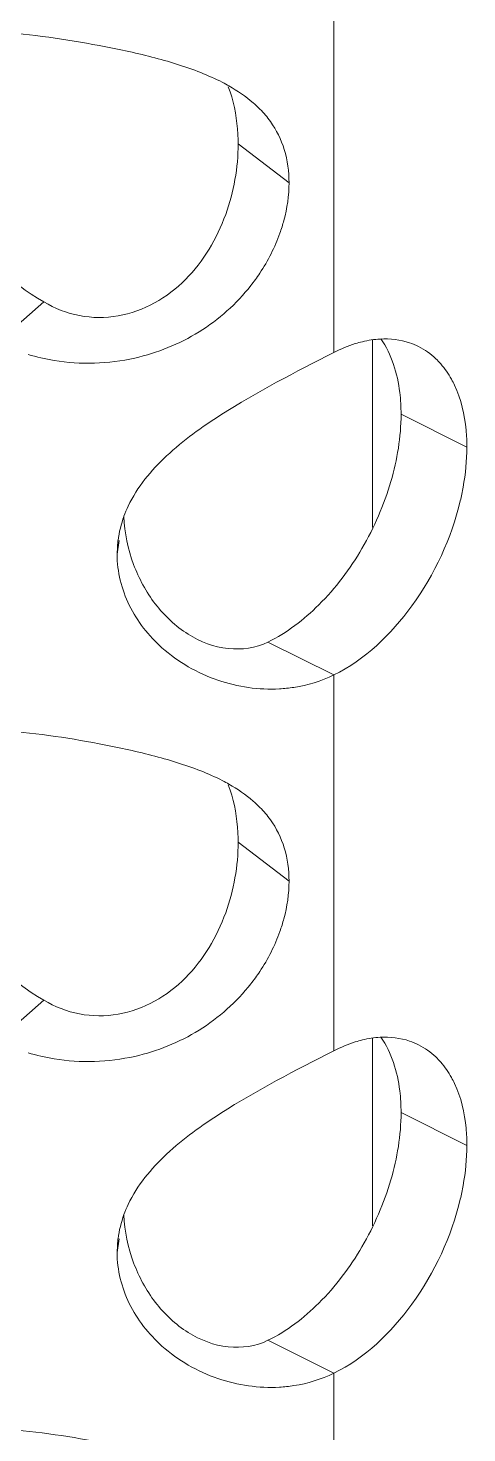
# Model space of a CAD drawing. Header units: millimetres. Extents: x 1177 to 4147, y 93 to 2194.
# Drawn here: x 2701.09 to 2706.04, y 876.48 to 892.32 of the extents above; entities that cross this region are included whole.
import ezdxf

# ---------------------------------------------------------------- set-up
doc = ezdxf.new("R2010")
doc.units = ezdxf.units.MM
doc.header["$LTSCALE"] = 0.1
doc.layers.get('0').update_dxf_attribs({"lineweight": 13})
doc.layers.add('标注', color=251, linetype='Continuous', lineweight=9)

# ---------------------------------------------------------------- blocks, each defined once
blk = doc.blocks.new('02')
for p, q in [((4632.76, 860.79), (4632.76, 866.844)), ((4632.76, 849.54), (4632.76, 855.594)), ((4632.76, 838.29), (4632.76, 844.344))]:
    blk.add_line(p, q)
at = {"layer": '标注'}
for p, q in [((4631.219, 864.152), (4632.039, 863.524)), ((4628.091, 861.605), (4627.348, 860.954)), ((4633.383, 857.969), (4633.383, 860.988)), ((4633.843, 859.794), (4634.903, 859.264)), ((4629.284, 857.762), (4629.27, 857.539)), ((4629.301, 857.76), (4629.27, 857.539)), ((4631.7, 856.125), (4632.76, 855.594)), ((4631.219, 852.902), (4632.039, 852.274)), ((4628.091, 850.355), (4627.348, 849.704)), ((4633.383, 846.719), (4633.383, 849.738)), ((4633.383, 846.719), (4633.383, 849.738)), ((4633.843, 848.544), (4634.903, 848.014)), ((4633.843, 848.544), (4634.903, 848.014)), ((4629.284, 846.512), (4629.27, 846.289)), ((4629.284, 846.512), (4629.27, 846.289)), ((4629.301, 846.51), (4629.27, 846.289)), ((4629.301, 846.51), (4629.27, 846.289)), ((4631.7, 844.875), (4632.76, 844.344)), ((4631.7, 844.875), (4632.76, 844.344))]:
    blk.add_line(p, q, dxfattribs=at)
for centre in [(4631.209, 857.484), (4631.209, 846.234), (4631.209, 846.234)]:
    blk.add_arc(centre, 1.946, 154.753, 159.9756, dxfattribs=at)
for points, knots in [([(4630.617, 865.299), (4630.361, 865.4), (4629.819, 865.564), (4628.729, 865.796), (4627.896, 865.917), (4627.348, 865.954)], [0, 0, 0, 0, 0.246985, 0.506558, 1, 1, 1, 1]), ([(4631.072, 865.084), (4631.037, 865.104), (4630.889, 865.184), (4630.735, 865.252), (4630.617, 865.299)], [0, 0, 0, 0, 0.243279, 1, 1, 1, 1]), ([(4631.219, 864.152), (4631.219, 864.233), (4631.207, 864.545), (4631.143, 864.856), (4631.06, 865.072)], [0, 0, 0, 0, 0.25883, 1, 1, 1, 1]), ([(4631.571, 864.71), (4631.536, 864.746), (4631.383, 864.888), (4631.209, 865.006), (4631.072, 865.084)], [0, 0, 0, 0, 0.242896, 1, 1, 1, 1]), ([(4626.196, 864.648), (4626.196, 864.049), (4626.617, 862.813), (4627.539, 861.918), (4628.091, 861.605)], [0, 0, 0, 0, 0.485697, 1, 1, 1, 1]), ([(4632.039, 863.524), (4632.039, 863.704), (4631.993, 864.056), (4631.837, 864.375), (4631.738, 864.512)], [0, 0, 0, 0, 0.516274, 1, 1, 1, 1]), ([(4628.091, 861.605), (4628.266, 861.498), (4628.66, 861.345), (4629.293, 861.344), (4629.891, 861.56), (4630.554, 862.072), (4631.079, 862.968), (4631.219, 863.767), (4631.219, 864.152)], [0, 0, 0, 0, 0.126239, 0.253462, 0.381711, 0.510421, 0.762592, 1, 1, 1, 1]), ([(4631.892, 862.712), (4631.916, 862.78), (4631.998, 863.043), (4632.039, 863.32), (4632.039, 863.524)], [0, 0, 0, 0, 0.259472, 1, 1, 1, 1]), ([(4631.423, 861.867), (4631.474, 861.931), (4631.663, 862.193), (4631.812, 862.485), (4631.892, 862.712)], [0, 0, 0, 0, 0.253493, 1, 1, 1, 1]), ([(4629.554, 860.7), (4629.917, 860.782), (4630.624, 861.066), (4631.193, 861.574), (4631.423, 861.867)], [0, 0, 0, 0, 0.500039, 1, 1, 1, 1]), ([(4633.22, 860.964), (4633.182, 860.955), (4633.024, 860.911), (4632.871, 860.847), (4632.76, 860.79)], [0, 0, 0, 0, 0.240401, 1, 1, 1, 1]), ([(4634.124, 860.886), (4634.078, 860.909), (4633.883, 860.991), (4633.666, 861.016), (4633.507, 861.007)], [0, 0, 0, 0, 0.244197, 1, 1, 1, 1]), ([(4633.843, 859.794), (4633.843, 859.911), (4633.82, 860.333), (4633.692, 860.759), (4633.519, 861.011)], [0, 0, 0, 0, 0.277223, 1, 1, 1, 1]), ([(4627.836, 860.758), (4627.973, 860.717), (4628.535, 860.585), (4629.131, 860.605), (4629.554, 860.7)], [0, 0, 0, 0, 0.247904, 1, 1, 1, 1]), ([(4632.76, 860.79), (4632.143, 860.476), (4631.2, 859.989), (4630.058, 859.179), (4629.594, 858.621), (4629.449, 858.314)], [0, 0, 0, 0, 0.495433, 0.757141, 1, 1, 1, 1]), ([(4634.483, 860.606), (4634.457, 860.635), (4634.352, 860.745), (4634.225, 860.835), (4634.124, 860.886)], [0, 0, 0, 0, 0.255757, 1, 1, 1, 1]), ([(4634.703, 860.265), (4634.688, 860.296), (4634.627, 860.417), (4634.549, 860.53), (4634.483, 860.606)], [0, 0, 0, 0, 0.259078, 1, 1, 1, 1]), ([(4634.903, 859.264), (4634.903, 859.356), (4634.888, 859.697), (4634.81, 860.039), (4634.703, 860.265)], [0, 0, 0, 0, 0.270179, 1, 1, 1, 1]), ([(4631.7, 856.125), (4632.004, 856.273), (4632.586, 856.722), (4633.258, 857.619), (4633.716, 858.671), (4633.843, 859.429), (4633.843, 859.794)], [0, 0, 0, 0, 0.229092, 0.487552, 0.752826, 1, 1, 1, 1]), ([(4634.797, 858.398), (4634.814, 858.471), (4634.874, 858.756), (4634.903, 859.048), (4634.903, 859.264)], [0, 0, 0, 0, 0.259711, 1, 1, 1, 1]), ([(4632.76, 855.594), (4633.263, 855.84), (4634.147, 856.699), (4634.654, 857.794), (4634.797, 858.398)], [0, 0, 0, 0, 0.474199, 1, 1, 1, 1]), ([(4629.27, 857.539), (4629.27, 857.258), (4629.414, 856.683), (4629.778, 856.225), (4629.993, 856.033)], [0, 0, 0, 0, 0.492878, 1, 1, 1, 1]), ([(4629.536, 857.375), (4629.62, 857.148), (4629.853, 856.717), (4630.379, 856.22), (4631.037, 855.961), (4631.505, 856.03), (4631.7, 856.125)], [0, 0, 0, 0, 0.26133, 0.51967, 0.766766, 1, 1, 1, 1]), ([(4629.993, 856.033), (4630.252, 855.801), (4630.86, 855.452), (4631.552, 855.352), (4631.885, 855.37)], [0, 0, 0, 0, 0.510314, 1, 1, 1, 1]), ([(4631.885, 855.37), (4631.962, 855.375), (4632.263, 855.406), (4632.559, 855.495), (4632.76, 855.594)], [0, 0, 0, 0, 0.256926, 1, 1, 1, 1]), ([(4630.617, 854.049), (4630.361, 854.15), (4629.819, 854.314), (4628.729, 854.546), (4627.896, 854.667), (4627.348, 854.704)], [0, 0, 0, 0, 0.246985, 0.506558, 1, 1, 1, 1]), ([(4631.072, 853.834), (4631.037, 853.854), (4630.889, 853.934), (4630.735, 854.002), (4630.617, 854.049)], [0, 0, 0, 0, 0.243279, 1, 1, 1, 1]), ([(4631.219, 852.902), (4631.219, 852.983), (4631.207, 853.295), (4631.143, 853.606), (4631.06, 853.822)], [0, 0, 0, 0, 0.25883, 1, 1, 1, 1]), ([(4631.571, 853.46), (4631.536, 853.496), (4631.383, 853.638), (4631.209, 853.756), (4631.072, 853.834)], [0, 0, 0, 0, 0.242896, 1, 1, 1, 1]), ([(4626.196, 853.398), (4626.196, 852.799), (4626.617, 851.563), (4627.539, 850.668), (4628.091, 850.355)], [0, 0, 0, 0, 0.485697, 1, 1, 1, 1]), ([(4632.039, 852.274), (4632.039, 852.454), (4631.993, 852.806), (4631.837, 853.125), (4631.738, 853.262)], [0, 0, 0, 0, 0.516274, 1, 1, 1, 1]), ([(4628.091, 850.355), (4628.266, 850.248), (4628.66, 850.095), (4629.293, 850.094), (4629.891, 850.31), (4630.554, 850.822), (4631.079, 851.718), (4631.219, 852.517), (4631.219, 852.902)], [0, 0, 0, 0, 0.126239, 0.253462, 0.381711, 0.510421, 0.762592, 1, 1, 1, 1]), ([(4631.892, 851.462), (4631.916, 851.53), (4631.998, 851.793), (4632.039, 852.07), (4632.039, 852.274)], [0, 0, 0, 0, 0.259472, 1, 1, 1, 1]), ([(4631.423, 850.617), (4631.474, 850.681), (4631.663, 850.943), (4631.812, 851.235), (4631.892, 851.462)], [0, 0, 0, 0, 0.253493, 1, 1, 1, 1]), ([(4629.554, 849.45), (4629.917, 849.532), (4630.624, 849.816), (4631.193, 850.324), (4631.423, 850.617)], [0, 0, 0, 0, 0.500039, 1, 1, 1, 1]), ([(4633.22, 849.714), (4633.182, 849.705), (4633.024, 849.661), (4632.871, 849.597), (4632.76, 849.54)], [0, 0, 0, 0, 0.240401, 1, 1, 1, 1]), ([(4633.22, 849.714), (4633.182, 849.705), (4633.024, 849.661), (4632.871, 849.597), (4632.76, 849.54)], [0, 0, 0, 0, 0.240401, 1, 1, 1, 1]), ([(4634.124, 849.636), (4634.078, 849.659), (4633.883, 849.741), (4633.666, 849.766), (4633.507, 849.757)], [0, 0, 0, 0, 0.244197, 1, 1, 1, 1]), ([(4634.124, 849.636), (4634.078, 849.659), (4633.883, 849.741), (4633.666, 849.766), (4633.507, 849.757)], [0, 0, 0, 0, 0.244197, 1, 1, 1, 1]), ([(4633.843, 848.544), (4633.843, 848.661), (4633.82, 849.083), (4633.692, 849.509), (4633.519, 849.761)], [0, 0, 0, 0, 0.277223, 1, 1, 1, 1]), ([(4633.843, 848.544), (4633.843, 848.661), (4633.82, 849.083), (4633.692, 849.509), (4633.519, 849.761)], [0, 0, 0, 0, 0.277223, 1, 1, 1, 1]), ([(4634.483, 849.356), (4634.457, 849.385), (4634.352, 849.495), (4634.225, 849.585), (4634.124, 849.636)], [0, 0, 0, 0, 0.255757, 1, 1, 1, 1]), ([(4634.483, 849.356), (4634.457, 849.385), (4634.352, 849.495), (4634.225, 849.585), (4634.124, 849.636)], [0, 0, 0, 0, 0.255757, 1, 1, 1, 1]), ([(4627.836, 849.508), (4627.973, 849.467), (4628.535, 849.335), (4629.131, 849.355), (4629.554, 849.45)], [0, 0, 0, 0, 0.247904, 1, 1, 1, 1]), ([(4632.76, 849.54), (4632.143, 849.226), (4631.2, 848.739), (4630.058, 847.929), (4629.594, 847.371), (4629.449, 847.064)], [0, 0, 0, 0, 0.495433, 0.757141, 1, 1, 1, 1]), ([(4632.76, 849.54), (4632.143, 849.226), (4631.2, 848.739), (4630.058, 847.929), (4629.594, 847.371), (4629.449, 847.064)], [0, 0, 0, 0, 0.495433, 0.757141, 1, 1, 1, 1]), ([(4634.703, 849.015), (4634.688, 849.046), (4634.627, 849.167), (4634.549, 849.28), (4634.483, 849.356)], [0, 0, 0, 0, 0.259078, 1, 1, 1, 1]), ([(4634.703, 849.015), (4634.688, 849.046), (4634.627, 849.167), (4634.549, 849.28), (4634.483, 849.356)], [0, 0, 0, 0, 0.259078, 1, 1, 1, 1]), ([(4634.903, 848.014), (4634.903, 848.106), (4634.888, 848.447), (4634.81, 848.789), (4634.703, 849.015)], [0, 0, 0, 0, 0.270179, 1, 1, 1, 1]), ([(4634.903, 848.014), (4634.903, 848.106), (4634.888, 848.447), (4634.81, 848.789), (4634.703, 849.015)], [0, 0, 0, 0, 0.270179, 1, 1, 1, 1]), ([(4631.7, 844.875), (4632.004, 845.023), (4632.586, 845.472), (4633.258, 846.369), (4633.716, 847.421), (4633.843, 848.179), (4633.843, 848.544)], [0, 0, 0, 0, 0.229092, 0.487552, 0.752826, 1, 1, 1, 1]), ([(4631.7, 844.875), (4632.004, 845.023), (4632.586, 845.472), (4633.258, 846.369), (4633.716, 847.421), (4633.843, 848.179), (4633.843, 848.544)], [0, 0, 0, 0, 0.229092, 0.487552, 0.752826, 1, 1, 1, 1]), ([(4634.797, 847.148), (4634.814, 847.221), (4634.874, 847.506), (4634.903, 847.798), (4634.903, 848.014)], [0, 0, 0, 0, 0.259711, 1, 1, 1, 1]), ([(4634.797, 847.148), (4634.814, 847.221), (4634.874, 847.506), (4634.903, 847.798), (4634.903, 848.014)], [0, 0, 0, 0, 0.259711, 1, 1, 1, 1]), ([(4632.76, 844.344), (4633.263, 844.59), (4634.147, 845.449), (4634.654, 846.544), (4634.797, 847.148)], [0, 0, 0, 0, 0.474199, 1, 1, 1, 1]), ([(4632.76, 844.344), (4633.263, 844.59), (4634.147, 845.449), (4634.654, 846.544), (4634.797, 847.148)], [0, 0, 0, 0, 0.474199, 1, 1, 1, 1]), ([(4629.27, 846.289), (4629.27, 846.008), (4629.414, 845.433), (4629.778, 844.975), (4629.993, 844.783)], [0, 0, 0, 0, 0.492878, 1, 1, 1, 1]), ([(4629.27, 846.289), (4629.27, 846.008), (4629.414, 845.433), (4629.778, 844.975), (4629.993, 844.783)], [0, 0, 0, 0, 0.492878, 1, 1, 1, 1]), ([(4629.536, 846.125), (4629.62, 845.898), (4629.853, 845.467), (4630.379, 844.97), (4631.037, 844.711), (4631.505, 844.78), (4631.7, 844.875)], [0, 0, 0, 0, 0.26133, 0.51967, 0.766766, 1, 1, 1, 1]), ([(4629.536, 846.125), (4629.62, 845.898), (4629.853, 845.467), (4630.379, 844.97), (4631.037, 844.711), (4631.505, 844.78), (4631.7, 844.875)], [0, 0, 0, 0, 0.26133, 0.51967, 0.766766, 1, 1, 1, 1]), ([(4629.993, 844.783), (4630.252, 844.551), (4630.86, 844.202), (4631.552, 844.102), (4631.885, 844.12)], [0, 0, 0, 0, 0.510314, 1, 1, 1, 1]), ([(4629.993, 844.783), (4630.252, 844.551), (4630.86, 844.202), (4631.552, 844.102), (4631.885, 844.12)], [0, 0, 0, 0, 0.510314, 1, 1, 1, 1]), ([(4631.885, 844.12), (4631.962, 844.125), (4632.263, 844.156), (4632.559, 844.245), (4632.76, 844.344)], [0, 0, 0, 0, 0.256926, 1, 1, 1, 1]), ([(4631.885, 844.12), (4631.962, 844.125), (4632.263, 844.156), (4632.559, 844.245), (4632.76, 844.344)], [0, 0, 0, 0, 0.256926, 1, 1, 1, 1]), ([(4630.617, 842.799), (4630.361, 842.9), (4629.819, 843.064), (4628.729, 843.296), (4627.896, 843.417), (4627.348, 843.454)], [0, 0, 0, 0, 0.246985, 0.506558, 1, 1, 1, 1])]:
    blk.add_open_spline(points, degree=3, knots=knots, dxfattribs=at)
for points in [[(4631.738, 864.512), (4631.688, 864.582), (4631.632, 864.648), (4631.571, 864.71)], [(4633.507, 861.007), (4633.411, 861.002), (4633.314, 860.987), (4633.22, 860.964)], [(4629.381, 858.15), (4629.335, 858.025), (4629.302, 857.894), (4629.285, 857.762)], [(4629.377, 858.145), (4629.391, 857.883), (4629.445, 857.62), (4629.536, 857.375)], [(4631.738, 853.262), (4631.688, 853.332), (4631.632, 853.398), (4631.571, 853.46)], [(4633.507, 849.757), (4633.411, 849.752), (4633.314, 849.737), (4633.22, 849.714)], [(4633.507, 849.757), (4633.411, 849.752), (4633.314, 849.737), (4633.22, 849.714)], [(4629.381, 846.9), (4629.335, 846.775), (4629.302, 846.644), (4629.285, 846.512)], [(4629.381, 846.9), (4629.335, 846.775), (4629.302, 846.644), (4629.285, 846.512)], [(4629.377, 846.895), (4629.391, 846.633), (4629.445, 846.37), (4629.536, 846.125)], [(4629.377, 846.895), (4629.391, 846.633), (4629.445, 846.37), (4629.536, 846.125)]]:
    blk.add_open_spline(points, degree=3, dxfattribs=at)

msp = doc.modelspace()

# ---------------------------------------------------------------- block references
at = {"xscale": 0.7, "yscale": 0.7, "zscale": 0.7}
msp.add_blockref('02', (-538.391, 286.112), dxfattribs=at)

doc.saveas('drawing.dxf')
